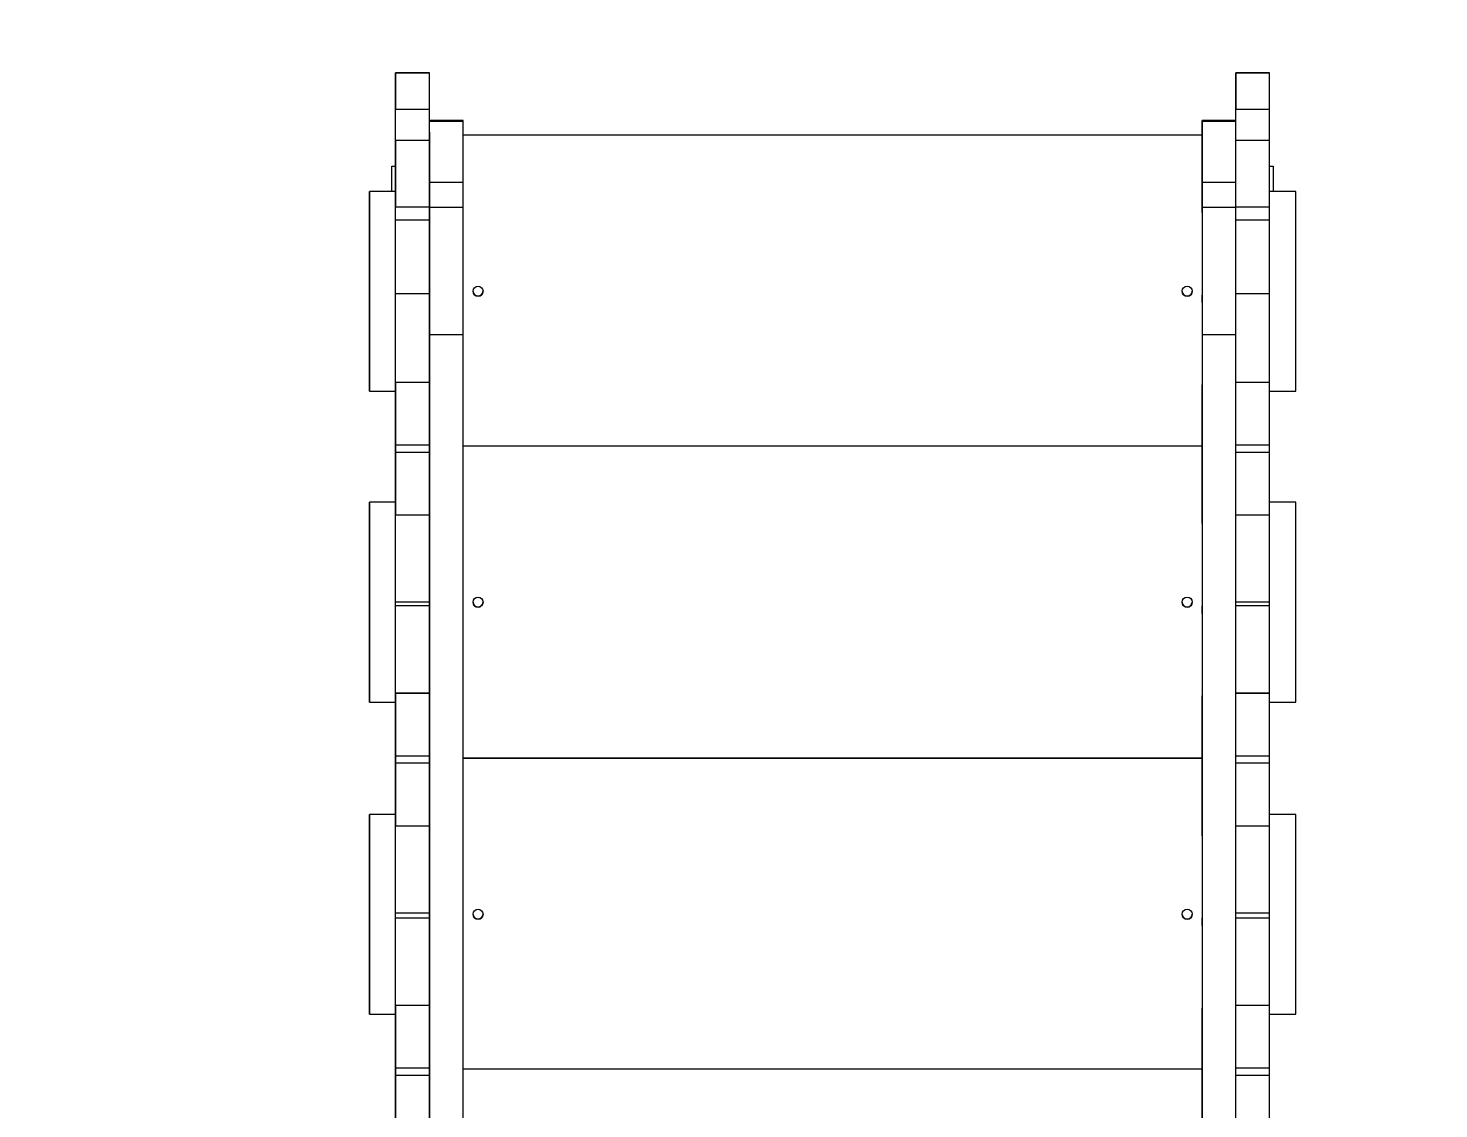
# Model space of a CAD drawing. Header units: millimetres. Extents: x 10665 to 29906, y -6125 to 7364.
# Drawn here: x 16781 to 17911, y 2103 to 2969 of the extents above; entities that cross this region are included whole.
import ezdxf

# ---------------------------------------------------------------- set-up
doc = ezdxf.new("R2010")
doc.units = ezdxf.units.MM
for name, color, linetype in [('DIKOM_ОБЪЕКТ', 7, 'Continuous'), ('DIKOM_РАЗМЕР_ЗОНА', 7, 'Continuous'), ('DIKOM_РАЗМЕР_ОБЪЕКТА', 7, 'Continuous')]:
    doc.layers.add(name, color=color, linetype=linetype)
doc.styles.add('style1', font='arial.ttf', dxfattribs={"width": 0.8})
doc.dimstyles.new('1-50', dxfattribs={"dimtxt": 300, "dimasz": 200, "dimexe": 100, "dimexo": 0, "dimgap": 100, "dimtad": 1, "dimdec": 0, "dimtxsty": 'style1', "dimcen": 0, "dimclrd": 7, "dimclre": 7, "dimadec": 1, "dimazin": 2, "dimtfac": 1, "dimtdec": 0, "dimtmove": 1, "dimatfit": 3, "dimfxl": 0, "dimlwd": 25, "dimlwe": 18, "dimarcsym": 0})

# ---------------------------------------------------------------- blocks, each defined once
blk = doc.blocks.new('*D16')
at = {"layer": 'Defpoints', "color": 0, "transparency": 16777216}
for p in [(12665, 4926.5), (12665, 1146.9), (26947.7, -1821.9)]:
    blk.add_point(p, dxfattribs=at)
at = {"layer": 'DIKOM_РАЗМЕР_ОБЪЕКТА', "color": 7, "lineweight": 18, "transparency": 16777216}
for p, q in [((12665, 1146.9), (12665, 5026.5)), ((26947.7, -1821.9), (26947.7, 5026.5))]:
    blk.add_line(p, q, dxfattribs=at)
at = {"layer": 'DIKOM_РАЗМЕР_ОБЪЕКТА', "color": 7, "lineweight": 25, "transparency": 16777216}
blk.add_line((26747.7, 4926.5), (12865, 4926.5), dxfattribs=at)
at = {"layer": 'DIKOM_РАЗМЕР_ОБЪЕКТА', "color": 7, "transparency": 16777216}
for points in [[(12865, 4959.9), (12865, 4893.2), (12665, 4926.5)], [(26747.7, 4959.9), (26747.7, 4893.2), (26947.7, 4926.5)]]:
    blk.add_solid(points, dxfattribs=at)
at = {"layer": 'DIKOM_РАЗМЕР_ОБЪЕКТА', "color": 0, "transparency": 16777216, "insert": (21497, 5179.8), "char_height": 300, "attachment_point": 5, "style": 'style1'}
blk.add_mtext('14300', dxfattribs=at)
blk = doc.blocks.new('*D14')
at = {"layer": 'Defpoints', "color": 0, "transparency": 16777216}
for p in [(28947.7, 6914), (10665, 1629.9), (28947.7, -1535.4)]:
    blk.add_point(p, dxfattribs=at)
at = {"layer": 'DIKOM_РАЗМЕР_ЗОНА', "color": 7, "lineweight": 18, "transparency": 16777216}
for p, q in [((10665, 1629.9), (10665, 7014)), ((28947.7, -1535.4), (28947.7, 7014))]:
    blk.add_line(p, q, dxfattribs=at)
at = {"layer": 'DIKOM_РАЗМЕР_ЗОНА', "color": 7, "lineweight": 25, "transparency": 16777216}
blk.add_line((10865, 6914), (28747.7, 6914), dxfattribs=at)
at = {"layer": 'DIKOM_РАЗМЕР_ЗОНА', "color": 7, "transparency": 16777216}
for points in [[(10865, 6947.4), (10865, 6880.7), (10665, 6914)], [(28747.7, 6947.4), (28747.7, 6880.7), (28947.7, 6914)]]:
    blk.add_solid(points, dxfattribs=at)
at = {"layer": 'DIKOM_РАЗМЕР_ЗОНА', "color": 0, "transparency": 16777216, "insert": (21431.5, 7167.3), "char_height": 300, "attachment_point": 5, "style": 'style1'}
blk.add_mtext('18300', dxfattribs=at)

msp = doc.modelspace()

# ---------------------------------------------------------------- linework, layer by layer
at = {"layer": 'DIKOM_ОБЪЕКТ', "color": 7, "linetype": 'Continuous', "lineweight": 15}
for p, q in [((17075.4, 2838.2), (17075.4, 2933.2)), ((17075.4, 2933.2), (17075.4, 2933.2)), ((17102.4, 2933.2), (17075.4, 2933.2)), ((17075.4, 2933.2), (17102.4, 2933.2)), ((17102.4, 2933.2), (17102.4, 2933.2)), ((17748.4, 2933.2), (17748.4, 2933.2)), ((17775.4, 2933.2), (17748.4, 2933.2)), ((17748.4, 2933.2), (17775.4, 2933.2)), ((17775.4, 2933.2), (17775.4, 2933.2)), ((17075.4, 2878.9), (17075.4, 2904.1)), ((17075.4, 2904.1), (17102.4, 2904.1)), ((17102.4, 2878.9), (17102.4, 2904.1)), ((17748.4, 2885.5), (17748.4, 2904.1)), ((17748.4, 2904.1), (17775.4, 2904.1)), ((17775.4, 2878.9), (17775.4, 2904.1)), ((17129.4, 2895.1), (17102.4, 2895.1)), ((17102.4, 2894.4), (17129.4, 2894.4)), ((17129.4, 2894.4), (17129.4, 2895.1)), ((17129.4, 2845.7), (17129.4, 2894.4)), ((17748.4, 2895.1), (17721.4, 2895.1)), ((17721.4, 2821.2), (17721.4, 2895.1)), ((17721.4, 2894.4), (17721.4, 2845.7)), ((17721.4, 2894.4), (17748.4, 2894.4)), ((17748.4, 2894.4), (17748.4, 2895.1)), ((17748.4, 2845.7), (17748.4, 2894.4)), ((17102.4, 2885.5), (17102.4, 2845.7)), ((17721.4, 2883.2), (17129.4, 2883.2)), ((17721.4, 2883.2), (17129.4, 2883.2)), ((17075.4, 2878.9), (17075.4, 2825.9)), ((17102.4, 2878.9), (17075.4, 2878.9)), ((17102.4, 2825.9), (17102.4, 2878.9)), ((17775.4, 2878.9), (17748.4, 2878.9)), ((17775.4, 2825.9), (17775.4, 2878.9)), ((17075.4, 2862.1), (17075.4, 2854.2)), ((17721.4, 2862.1), (17721.4, 2854.2)), ((17072.4, 2838.2), (17072.4, 2858.3)), ((17072.4, 2838.2), (17072.4, 2858.3)), ((17072.4, 2858.3), (17072.4, 2858.3)), ((17072.4, 2858.3), (17075.4, 2858.3)), ((17072.4, 2858.3), (17075.4, 2858.3)), ((17075.4, 2855.4), (17075.4, 2847.5)), ((17721.4, 2855.4), (17721.4, 2847.5)), ((17775.4, 2858.3), (17778.4, 2858.3)), ((17775.4, 2858.3), (17778.4, 2858.3)), ((17778.4, 2858.3), (17778.4, 2858.3)), ((17778.4, 2858.3), (17778.4, 2838.2)), ((17075.4, 2838.2), (17054.4, 2838.2)), ((17075.4, 2838.2), (17075.4, 2844.2)), ((17075.4, 2844.2), (17075.4, 2838.2)), ((17075.4, 2844.2), (17075.4, 2844.2)), ((17075.4, 2838.2), (17075.4, 2838.2)), ((17075.4, 2838.2), (17075.4, 2838.2)), ((17075.4, 2838.2), (17075.4, 2838.2)), ((17102.4, 2845.7), (17129.4, 2845.7)), ((17721.4, 2845.7), (17748.4, 2845.7)), ((17796.4, 2838.2), (17775.4, 2838.2)), ((17075.4, 2815.1), (17075.4, 2825.9)), ((17075.4, 2825.9), (17102.4, 2825.9)), ((17102.4, 2815.1), (17102.4, 2825.9)), ((17102.4, 2825.6), (17102.4, 2723.7)), ((17102.4, 2825.6), (17129.4, 2825.6)), ((17129.4, 2723.7), (17129.4, 2825.6)), ((17721.4, 2825.6), (17721.4, 2723.7)), ((17721.4, 2825.6), (17748.4, 2825.6)), ((17748.4, 2825.9), (17775.4, 2825.9)), ((17748.4, 2723.7), (17748.4, 2825.6)), ((17775.4, 2815.1), (17775.4, 2825.9)), ((17075.4, 2756.2), (17075.4, 2815.1)), ((17102.4, 2815.1), (17075.4, 2815.1)), ((17102.4, 2821.2), (17102.4, 2821.2)), ((17102.4, 2756.2), (17102.4, 2815.1)), ((17721.4, 2821.2), (17721.4, 2821.2)), ((17775.4, 2815.1), (17748.4, 2815.1)), ((17775.4, 2756.2), (17775.4, 2815.1)), ((17054.4, 2762.2), (17054.4, 2754.2)), ((17102.4, 2756.2), (17075.4, 2756.2)), ((17102.4, 2749.2), (17102.4, 2755.2)), ((17721.4, 2749.2), (17721.4, 2755.2)), ((17775.4, 2756.2), (17748.4, 2756.2)), ((17775.4, 2685.2), (17775.4, 2756.2)), ((17102.4, 2723.7), (17102.4, 2025.6)), ((17102.4, 2723.7), (17129.4, 2723.7)), ((17129.4, 2025.6), (17129.4, 2723.7)), ((17721.4, 2723.7), (17721.4, 2025.6)), ((17721.4, 2723.7), (17748.4, 2723.7)), ((17748.4, 2025.6), (17748.4, 2723.7)), ((17054.4, 2678.2), (17075.4, 2678.2)), ((17075.4, 2685.1), (17075.4, 2685.2)), ((17102.4, 2685.2), (17075.4, 2685.2)), ((17075.4, 2685.1), (17075.4, 2635.1)), ((17102.4, 2685.1), (17075.4, 2685.1)), ((17075.4, 2589.2), (17075.4, 2678.2)), ((17075.4, 2678.2), (17075.4, 2672.2)), ((17075.4, 2672.2), (17075.4, 2678.1)), ((17102.4, 2685.1), (17102.4, 2685.2)), ((17102.4, 2635.1), (17102.4, 2685.1)), ((17721.4, 2629.2), (17721.4, 2683.2)), ((17721.4, 2683.2), (17721.4, 2683.2)), ((17775.4, 2685.2), (17748.4, 2685.2)), ((17775.4, 2685.1), (17748.4, 2685.1)), ((17775.4, 2685.1), (17775.4, 2685.2)), ((17775.4, 2635.1), (17775.4, 2685.1)), ((17775.4, 2678.2), (17796.4, 2678.2)), ((17075.4, 2672.2), (17075.4, 2672.2)), ((17075.4, 2636.3), (17075.4, 2628.3)), ((17075.4, 2629.1), (17075.4, 2635.1)), ((17075.4, 2635.1), (17102.4, 2635.1)), ((17102.4, 2629.1), (17102.4, 2635.1)), ((17721.4, 2634.2), (17129.4, 2634.2)), ((17721.4, 2634.2), (17129.4, 2634.2)), ((17721.4, 2636.3), (17721.4, 2628.3)), ((17748.4, 2635.1), (17775.4, 2635.1)), ((17775.4, 2629.1), (17775.4, 2635.1)), ((17075.4, 2631.8), (17075.4, 2623.8)), ((17075.4, 2629.1), (17075.4, 2579.1)), ((17102.4, 2629.1), (17075.4, 2629.1)), ((17102.4, 2579.1), (17102.4, 2629.1)), ((17721.4, 2631.8), (17721.4, 2623.8)), ((17721.4, 2626.2), (17721.4, 2629.2)), ((17721.4, 2572.2), (17721.4, 2626.2)), ((17775.4, 2629.1), (17748.4, 2629.1)), ((17775.4, 2579.1), (17775.4, 2629.1)), ((17075.4, 2589.2), (17054.4, 2589.2)), ((17075.4, 2589.2), (17075.4, 2595.2)), ((17075.4, 2595.2), (17075.4, 2589.2)), ((17075.4, 2595.2), (17075.4, 2595.2)), ((17075.4, 2589.2), (17075.4, 2589.2)), ((17075.4, 2589.2), (17075.4, 2589.2)), ((17075.4, 2589.2), (17075.4, 2589.2)), ((17075.4, 2429.2), (17075.4, 2589.2)), ((17796.4, 2589.2), (17775.4, 2589.2)), ((17075.4, 2579.1), (17075.4, 2579.1)), ((17075.4, 2579.1), (17102.4, 2579.1)), ((17748.4, 2579.1), (17775.4, 2579.1)), ((17775.4, 2509.2), (17775.4, 2579.1)), ((17102.4, 2572.1), (17102.4, 2572.2)), ((17721.4, 2572.1), (17721.4, 2572.2)), ((17054.4, 2513.2), (17054.4, 2505.2)), ((17075.4, 2506.2), (17075.4, 2509.2)), ((17102.4, 2509.2), (17075.4, 2509.2)), ((17102.4, 2506.2), (17102.4, 2509.2)), ((17775.4, 2509.2), (17748.4, 2509.2)), ((17775.4, 2506.2), (17775.4, 2509.2)), ((17102.4, 2506.2), (17075.4, 2506.2)), ((17102.4, 2500.1), (17102.4, 2506.1)), ((17721.4, 2500.1), (17721.4, 2506.1)), ((17775.4, 2506.2), (17748.4, 2506.2)), ((17775.4, 2436.2), (17775.4, 2506.2)), ((17054.4, 2429.2), (17075.4, 2429.2)), ((17075.4, 2436.1), (17075.4, 2436.2)), ((17102.4, 2436.2), (17075.4, 2436.2)), ((17075.4, 2436.1), (17075.4, 2386.1)), ((17102.4, 2436.1), (17075.4, 2436.1)), ((17075.4, 2429.2), (17075.4, 2428.5)), ((17075.4, 2429.2), (17075.4, 2423.2)), ((17102.4, 2436.1), (17102.4, 2436.2)), ((17102.4, 2386.1), (17102.4, 2436.1)), ((17721.4, 2380.1), (17721.4, 2434.1)), ((17721.4, 2434.1), (17721.4, 2434.1)), ((17775.4, 2436.2), (17748.4, 2436.2)), ((17775.4, 2436.1), (17748.4, 2436.1)), ((17775.4, 2436.1), (17775.4, 2436.2)), ((17775.4, 2386.1), (17775.4, 2436.1)), ((17775.4, 2429.2), (17796.4, 2429.2)), ((17075.4, 2423.2), (17075.4, 2429.1)), ((17075.4, 2360.7), (17075.4, 2428.5)), ((17075.4, 2423.2), (17075.4, 2423.2)), ((17075.4, 2387.1), (17075.4, 2379.2)), ((17075.4, 2380.1), (17075.4, 2386.1)), ((17075.4, 2386.1), (17102.4, 2386.1)), ((17102.4, 2380.1), (17102.4, 2386.1)), ((17129.4, 2384.2), (17721.4, 2384.2)), ((17721.4, 2384.2), (17129.4, 2384.2)), ((17721.4, 2384.2), (17129.4, 2384.2)), ((17721.4, 2387.1), (17721.4, 2379.2)), ((17748.4, 2386.1), (17775.4, 2386.1)), ((17775.4, 2380.1), (17775.4, 2386.1)), ((17075.4, 2382.1), (17075.4, 2374.1)), ((17075.4, 2380.1), (17075.4, 2330.1)), ((17102.4, 2380.1), (17075.4, 2380.1)), ((17102.4, 2330.1), (17102.4, 2380.1)), ((17721.4, 2382.1), (17721.4, 2374.1)), ((17721.4, 2376.1), (17721.4, 2380.1)), ((17721.4, 2322.1), (17721.4, 2376.1)), ((17775.4, 2380.1), (17748.4, 2380.1)), ((17775.4, 2330.1), (17775.4, 2380.1)), ((17075.4, 2339.1), (17054.4, 2339.1)), ((17075.4, 2339.1), (17075.4, 2345.2)), ((17075.4, 2345.2), (17075.4, 2339.2)), ((17075.4, 2345.2), (17075.4, 2345.2)), ((17075.4, 2339.2), (17075.4, 2339.1)), ((17075.4, 2339.2), (17075.4, 2339.2)), ((17075.4, 2339.2), (17075.4, 2339.1)), ((17796.4, 2339.1), (17775.4, 2339.1)), ((17075.4, 2330.1), (17075.4, 2330.1)), ((17075.4, 2260.1), (17075.4, 2330.1)), ((17075.4, 2330.1), (17102.4, 2330.1)), ((17748.4, 2330.1), (17775.4, 2330.1)), ((17102.4, 2322.1), (17102.4, 2322.1)), ((17721.4, 2322.1), (17721.4, 2256.1)), ((17721.4, 2322.1), (17721.4, 2322.1)), ((17054.4, 2263.1), (17054.4, 2255.2)), ((17075.4, 2256.1), (17075.4, 2260.1)), ((17102.4, 2260.1), (17075.4, 2260.1)), ((17102.4, 2256.1), (17102.4, 2260.1)), ((17775.4, 2260.1), (17748.4, 2260.1)), ((17775.4, 2256.1), (17775.4, 2260.1)), ((17075.4, 2186.1), (17075.4, 2256.1)), ((17102.4, 2256.1), (17075.4, 2256.1)), ((17102.4, 2250.1), (17102.4, 2256.1)), ((17102.4, 2250.1), (17102.4, 2186.1)), ((17721.4, 2250.1), (17721.4, 2256.1)), ((17721.4, 2250.1), (17721.4, 2184.1)), ((17775.4, 2256.1), (17748.4, 2256.1)), ((17075.4, 2186.1), (17075.4, 2186.1)), ((17075.4, 2186.1), (17075.4, 2136.1)), ((17102.4, 2186.1), (17075.4, 2186.1)), ((17102.4, 2186.1), (17075.4, 2186.1)), ((17102.4, 2136.1), (17102.4, 2186.1)), ((17102.4, 2186.1), (17102.4, 2186.1)), ((17721.4, 2130.1), (17721.4, 2184.1)), ((17721.4, 2184.1), (17721.4, 2184.1)), ((17721.4, 2184.1), (17721.4, 2184.1)), ((17775.4, 2186.1), (17748.4, 2186.1)), ((17775.4, 2186.1), (17748.4, 2186.1)), ((17775.4, 2186.1), (17775.4, 2186.1)), ((17054.4, 2179.1), (17075.4, 2179.1)), ((17075.4, 2173.2), (17075.4, 2179.1)), ((17075.4, 2179.1), (17075.4, 2173.2)), ((17075.4, 2179.1), (17075.4, 2178.5)), ((17075.4, 2110.7), (17075.4, 2178.5)), ((17075.4, 2173.2), (17075.4, 2173.2)), ((17775.4, 2179.1), (17796.4, 2179.1)), ((17075.4, 2137.1), (17075.4, 2129.1)), ((17075.4, 2130.1), (17075.4, 2136.1)), ((17075.4, 2136.1), (17102.4, 2136.1)), ((17102.4, 2130.1), (17102.4, 2136.1)), ((17721.4, 2137.1), (17721.4, 2129.1)), ((17748.4, 2136.1), (17775.4, 2136.1)), ((17775.4, 2130.1), (17775.4, 2136.1)), ((17075.4, 2132.6), (17075.4, 2124.6)), ((17075.4, 2130.1), (17075.4, 2080.1)), ((17102.4, 2130.1), (17075.4, 2130.1)), ((17102.4, 2080.1), (17102.4, 2130.1)), ((17721.4, 2135.1), (17129.4, 2135.1)), ((17721.4, 2135.1), (17129.4, 2135.1)), ((17721.4, 2127.1), (17721.4, 2130.1)), ((17721.4, 2073.1), (17721.4, 2127.1)), ((17775.4, 2130.1), (17748.4, 2130.1)), ((17075.4, 2094.9), (17075.4, 2110.7))]:
    msp.add_line(p, q, dxfattribs=at)
at = {"layer": 'DIKOM_ОБЪЕКТ', "color": 7, "linetype": 'Continuous', "lineweight": 15, "flags": 128}
for points in [[(17075.4, 2933.2), (17075.4, 2933), (17075.4, 2932.4), (17075.4, 2931.4), (17075.4, 2929.9), (17075.4, 2928.1), (17075.4, 2925.9), (17075.4, 2923.2), (17075.4, 2920.2), (17075.4, 2916.7), (17075.4, 2912.9), (17075.4, 2908.7), (17075.4, 2904.1)], [(17102.4, 2904.1), (17102.4, 2908.7), (17102.4, 2912.9), (17102.4, 2916.7), (17102.4, 2920.2), (17102.4, 2923.2), (17102.4, 2925.9), (17102.4, 2928.1), (17102.4, 2929.9), (17102.4, 2931.4), (17102.4, 2932.4), (17102.4, 2933), (17102.4, 2933.2)], [(17748.4, 2895.1), (17748.4, 2899.6), (17748.4, 2904), (17748.4, 2908.1), (17748.4, 2912), (17748.4, 2915.5), (17748.4, 2918.8), (17748.4, 2921.8), (17748.4, 2924.4), (17748.4, 2926.7), (17748.4, 2928.7), (17748.4, 2930.3), (17748.4, 2931.6), (17748.4, 2932.5), (17748.4, 2933), (17748.4, 2933.2)], [(17748.4, 2933.2), (17748.4, 2933), (17748.4, 2932.4), (17748.4, 2931.4), (17748.4, 2929.9), (17748.4, 2928.1), (17748.4, 2925.9), (17748.4, 2923.2), (17748.4, 2920.2), (17748.4, 2916.7), (17748.4, 2912.9), (17748.4, 2908.7), (17748.4, 2904.1)], [(17775.4, 2904.1), (17775.4, 2908.7), (17775.4, 2912.9), (17775.4, 2916.7), (17775.4, 2920.2), (17775.4, 2923.2), (17775.4, 2925.9), (17775.4, 2928.1), (17775.4, 2929.9), (17775.4, 2931.4), (17775.4, 2932.4), (17775.4, 2933), (17775.4, 2933.2)], [(17054.4, 2838.2), (17054.4, 2838), (17054.4, 2837.5), (17054.4, 2836.6), (17054.4, 2835.4), (17054.4, 2833.8), (17054.4, 2831.9), (17054.4, 2829.6), (17054.4, 2827), (17054.4, 2824.2), (17054.4, 2821), (17054.4, 2817.5), (17054.4, 2813.8), (17054.4, 2809.9), (17054.4, 2805.7), (17054.4, 2801.3), (17054.4, 2796.7), (17054.4, 2791.9), (17054.4, 2787), (17054.4, 2781.9), (17054.4, 2776.8), (17054.4, 2771.5), (17054.4, 2766.2), (17054.4, 2760.9), (17054.4, 2755.5), (17054.4, 2750.2), (17054.4, 2744.9), (17054.4, 2739.7), (17054.4, 2734.5), (17054.4, 2729.5), (17054.4, 2724.5), (17054.4, 2719.8), (17054.4, 2715.2), (17054.4, 2710.8), (17054.4, 2706.6), (17054.4, 2702.6), (17054.4, 2698.9), (17054.4, 2695.4), (17054.4, 2692.3), (17054.4, 2689.4), (17054.4, 2686.8), (17054.4, 2684.6), (17054.4, 2682.6), (17054.4, 2681), (17054.4, 2679.8), (17054.4, 2678.9), (17054.4, 2678.4), (17054.4, 2678.2), (17054.4, 2678.4), (17054.4, 2678.9), (17054.4, 2679.8), (17054.4, 2681), (17054.4, 2682.6), (17054.4, 2684.5), (17054.4, 2686.8), (17054.4, 2689.4), (17054.4, 2692.2), (17054.4, 2695.4), (17054.4, 2698.9), (17054.4, 2702.6), (17054.4, 2706.5), (17054.4, 2710.7), (17054.4, 2715.1), (17054.4, 2719.7), (17054.4, 2724.5), (17054.4, 2729.4), (17054.4, 2734.5), (17054.4, 2739.6), (17054.4, 2744.9), (17054.4, 2750.2), (17054.4, 2755.5), (17054.4, 2760.9), (17054.4, 2766.2), (17054.4, 2771.5), (17054.4, 2776.7), (17054.4, 2781.9), (17054.4, 2786.9), (17054.4, 2791.9), (17054.4, 2796.6), (17054.4, 2801.2), (17054.4, 2805.6), (17054.4, 2809.8), (17054.4, 2813.8), (17054.4, 2817.5), (17054.4, 2821), (17054.4, 2824.2), (17054.4, 2827), (17054.4, 2829.6), (17054.4, 2831.9), (17054.4, 2833.8), (17054.4, 2835.4), (17054.4, 2836.6), (17054.4, 2837.5), (17054.4, 2838), (17054.4, 2838.2)], [(17075.4, 2678.2), (17075.4, 2678.4), (17075.4, 2678.9), (17075.4, 2679.8), (17075.4, 2681), (17075.4, 2682.6), (17075.4, 2684.5), (17075.4, 2686.8), (17075.4, 2689.4), (17075.4, 2692.2), (17075.4, 2695.4), (17075.4, 2698.9), (17075.4, 2702.6), (17075.4, 2706.5), (17075.4, 2710.7), (17075.4, 2715.1), (17075.4, 2719.7), (17075.4, 2724.5), (17075.4, 2729.4), (17075.4, 2734.5), (17075.4, 2739.6), (17075.4, 2744.9), (17075.4, 2750.2), (17075.4, 2755.5), (17075.4, 2760.9), (17075.4, 2766.2), (17075.4, 2771.5), (17075.4, 2776.7), (17075.4, 2781.9), (17075.4, 2786.9), (17075.4, 2791.9), (17075.4, 2796.6), (17075.4, 2801.2), (17075.4, 2805.6), (17075.4, 2809.8), (17075.4, 2813.8), (17075.4, 2817.5), (17075.4, 2821), (17075.4, 2824.2), (17075.4, 2827), (17075.4, 2829.6), (17075.4, 2831.9), (17075.4, 2833.8), (17075.4, 2835.4), (17075.4, 2836.6), (17075.4, 2837.5), (17075.4, 2838), (17075.4, 2838.2)], [(17102.4, 2845.7), (17102.4, 2844.3), (17102.4, 2842.6), (17102.4, 2840.5), (17102.4, 2838.1), (17102.4, 2835.5), (17102.4, 2832.5), (17102.4, 2829.2), (17102.4, 2825.6)], [(17129.4, 2825.6), (17129.4, 2829.2), (17129.4, 2832.5), (17129.4, 2835.5), (17129.4, 2838.1), (17129.4, 2840.5), (17129.4, 2842.6), (17129.4, 2844.3), (17129.4, 2845.7)], [(17721.4, 2845.7), (17721.4, 2844.3), (17721.4, 2842.6), (17721.4, 2840.5), (17721.4, 2838.1), (17721.4, 2835.5), (17721.4, 2832.5), (17721.4, 2829.2), (17721.4, 2825.6)], [(17748.4, 2825.6), (17748.4, 2829.2), (17748.4, 2832.5), (17748.4, 2835.5), (17748.4, 2838.1), (17748.4, 2840.5), (17748.4, 2842.6), (17748.4, 2844.3), (17748.4, 2845.7)], [(17796.4, 2678.2), (17796.4, 2678.4), (17796.4, 2678.9), (17796.4, 2679.8), (17796.4, 2681), (17796.4, 2682.6), (17796.4, 2684.5), (17796.4, 2686.8), (17796.4, 2689.4), (17796.4, 2692.2), (17796.4, 2695.4), (17796.4, 2698.9), (17796.4, 2702.6), (17796.4, 2706.5), (17796.4, 2710.7), (17796.4, 2715.1), (17796.4, 2719.7), (17796.4, 2724.5), (17796.4, 2729.4), (17796.4, 2734.5), (17796.4, 2739.6), (17796.4, 2744.9), (17796.4, 2750.2), (17796.4, 2755.5), (17796.4, 2760.9), (17796.4, 2766.2), (17796.4, 2771.5), (17796.4, 2776.7), (17796.4, 2781.9), (17796.4, 2786.9), (17796.4, 2791.9), (17796.4, 2796.6), (17796.4, 2801.2), (17796.4, 2805.6), (17796.4, 2809.8), (17796.4, 2813.8), (17796.4, 2817.5), (17796.4, 2821), (17796.4, 2824.2), (17796.4, 2827), (17796.4, 2829.6), (17796.4, 2831.9), (17796.4, 2833.8), (17796.4, 2835.4), (17796.4, 2836.6), (17796.4, 2837.5), (17796.4, 2838), (17796.4, 2838.2)], [(17102.4, 2821.2), (17102.4, 2821), (17102.4, 2820.4), (17102.4, 2819.5), (17102.4, 2818.2), (17102.4, 2816.6), (17102.4, 2814.6), (17102.4, 2812.3), (17102.4, 2809.7), (17102.4, 2806.8), (17102.4, 2803.5), (17102.4, 2800), (17102.4, 2796.3), (17102.4, 2792.3), (17102.4, 2788.2), (17102.4, 2783.8), (17102.4, 2779.3), (17102.4, 2774.6), (17102.4, 2769.8), (17102.4, 2765), (17102.4, 2760.1), (17102.4, 2755.2)], [(17721.4, 2821.2), (17721.4, 2821), (17721.4, 2820.4), (17721.4, 2819.5), (17721.4, 2818.2), (17721.4, 2816.6), (17721.4, 2814.6), (17721.4, 2812.3), (17721.4, 2809.7), (17721.4, 2806.8), (17721.4, 2803.5), (17721.4, 2800), (17721.4, 2796.3), (17721.4, 2792.3), (17721.4, 2788.2), (17721.4, 2783.8), (17721.4, 2779.3), (17721.4, 2774.6), (17721.4, 2769.8), (17721.4, 2765), (17721.4, 2760.1), (17721.4, 2755.2)], [(17075.4, 2685.2), (17075.4, 2685.4), (17075.4, 2685.9), (17075.4, 2686.8), (17075.4, 2688.1), (17075.4, 2689.7), (17075.4, 2691.6), (17075.4, 2693.9), (17075.4, 2696.5), (17075.4, 2699.4), (17075.4, 2702.6), (17075.4, 2706.1), (17075.4, 2709.8), (17075.4, 2713.7), (17075.4, 2717.9), (17075.4, 2722.3), (17075.4, 2726.8), (17075.4, 2731.5), (17075.4, 2736.3), (17075.4, 2741.2), (17075.4, 2746.2), (17075.4, 2751.2), (17075.4, 2756.2)], [(17102.4, 2685.2), (17102.4, 2685.4), (17102.4, 2685.9), (17102.4, 2686.8), (17102.4, 2688.1), (17102.4, 2689.7), (17102.4, 2691.6), (17102.4, 2693.9), (17102.4, 2696.5), (17102.4, 2699.4), (17102.4, 2702.6), (17102.4, 2706.1), (17102.4, 2709.8), (17102.4, 2713.7), (17102.4, 2717.9), (17102.4, 2722.3), (17102.4, 2726.8), (17102.4, 2731.5), (17102.4, 2736.3), (17102.4, 2741.2), (17102.4, 2746.2), (17102.4, 2751.2), (17102.4, 2756.2)], [(17102.4, 2749.2), (17102.4, 2744.2), (17102.4, 2739.3), (17102.4, 2734.5), (17102.4, 2729.7), (17102.4, 2725), (17102.4, 2720.5), (17102.4, 2716.2), (17102.4, 2712), (17102.4, 2708), (17102.4, 2704.3), (17102.4, 2700.8), (17102.4, 2697.6), (17102.4, 2694.6), (17102.4, 2692), (17102.4, 2689.7), (17102.4, 2687.7), (17102.4, 2686.1), (17102.4, 2685.2)], [(17721.4, 2749.2), (17721.4, 2744.2), (17721.4, 2739.3), (17721.4, 2734.5), (17721.4, 2729.7), (17721.4, 2725), (17721.4, 2720.5), (17721.4, 2716.2), (17721.4, 2712), (17721.4, 2708), (17721.4, 2704.3), (17721.4, 2700.8), (17721.4, 2697.6), (17721.4, 2694.6), (17721.4, 2692), (17721.4, 2689.7), (17721.4, 2687.7), (17721.4, 2686.1), (17721.4, 2684.8), (17721.4, 2683.9), (17721.4, 2683.3), (17721.4, 2683.2)], [(17054.4, 2589.2), (17054.4, 2589), (17054.4, 2588.5), (17054.4, 2587.6), (17054.4, 2586.3), (17054.4, 2584.8), (17054.4, 2582.8), (17054.4, 2580.6), (17054.4, 2578), (17054.4, 2575.1), (17054.4, 2572), (17054.4, 2568.5), (17054.4, 2564.8), (17054.4, 2560.8), (17054.4, 2556.6), (17054.4, 2552.2), (17054.4, 2547.6), (17054.4, 2542.9), (17054.4, 2537.9), (17054.4, 2532.9), (17054.4, 2527.7), (17054.4, 2522.5), (17054.4, 2517.2), (17054.4, 2511.9), (17054.4, 2506.5), (17054.4, 2501.2), (17054.4, 2495.9), (17054.4, 2490.6), (17054.4, 2485.5), (17054.4, 2480.4), (17054.4, 2475.5), (17054.4, 2470.7), (17054.4, 2466.1), (17054.4, 2461.7), (17054.4, 2457.5), (17054.4, 2453.6), (17054.4, 2449.9), (17054.4, 2446.4), (17054.4, 2443.2), (17054.4, 2440.3), (17054.4, 2437.8), (17054.4, 2435.5), (17054.4, 2433.6), (17054.4, 2432), (17054.4, 2430.8), (17054.4, 2429.9), (17054.4, 2429.4), (17054.4, 2429.2), (17054.4, 2429.4), (17054.4, 2429.9), (17054.4, 2430.8), (17054.4, 2432), (17054.4, 2433.6), (17054.4, 2435.5), (17054.4, 2437.8), (17054.4, 2440.3), (17054.4, 2443.2), (17054.4, 2446.4), (17054.4, 2449.8), (17054.4, 2453.6), (17054.4, 2457.5), (17054.4, 2461.7), (17054.4, 2466.1), (17054.4, 2470.7), (17054.4, 2475.5), (17054.4, 2480.4), (17054.4, 2485.5), (17054.4, 2490.6), (17054.4, 2495.9), (17054.4, 2501.2), (17054.4, 2506.5), (17054.4, 2511.8), (17054.4, 2517.2), (17054.4, 2522.5), (17054.4, 2527.7), (17054.4, 2532.9), (17054.4, 2537.9), (17054.4, 2542.8), (17054.4, 2547.6), (17054.4, 2552.2), (17054.4, 2556.6), (17054.4, 2560.8), (17054.4, 2564.8), (17054.4, 2568.5), (17054.4, 2572), (17054.4, 2575.1), (17054.4, 2578), (17054.4, 2580.6), (17054.4, 2582.8), (17054.4, 2584.7), (17054.4, 2586.3), (17054.4, 2587.6), (17054.4, 2588.5), (17054.4, 2589), (17054.4, 2589.2)], [(17796.4, 2577.6), (17796.4, 2580.2), (17796.4, 2582.5), (17796.4, 2584.5), (17796.4, 2586.1), (17796.4, 2587.4), (17796.4, 2588.3), (17796.4, 2588.9), (17796.4, 2589.2), (17796.4, 2589.2)], [(17075.4, 2509.2), (17075.4, 2514.2), (17075.4, 2519.1), (17075.4, 2524), (17075.4, 2528.9), (17075.4, 2533.6), (17075.4, 2538.2), (17075.4, 2542.7), (17075.4, 2547), (17075.4, 2551.1), (17075.4, 2555), (17075.4, 2558.7), (17075.4, 2562.1), (17075.4, 2565.2), (17075.4, 2568), (17075.4, 2570.6), (17075.4, 2572.8), (17075.4, 2574.7), (17075.4, 2576.3), (17075.4, 2577.6), (17075.4, 2578.4), (17075.4, 2579), (17075.4, 2579.1)], [(17102.4, 2509.2), (17102.4, 2514.2), (17102.4, 2519.1), (17102.4, 2524), (17102.4, 2528.9), (17102.4, 2533.6), (17102.4, 2538.2), (17102.4, 2542.7), (17102.4, 2547), (17102.4, 2551.1), (17102.4, 2555), (17102.4, 2558.7), (17102.4, 2562.1), (17102.4, 2565.2), (17102.4, 2568), (17102.4, 2570.6), (17102.4, 2572.8), (17102.4, 2574.7), (17102.4, 2576.3), (17102.4, 2577.6), (17102.4, 2578.4), (17102.4, 2579), (17102.4, 2579.1)], [(17796.4, 2429.2), (17796.4, 2429.3), (17796.4, 2429.8), (17796.4, 2430.6), (17796.4, 2431.8), (17796.4, 2433.3), (17796.4, 2435.2), (17796.4, 2437.4), (17796.4, 2439.9), (17796.4, 2442.7), (17796.4, 2445.9), (17796.4, 2449.3), (17796.4, 2452.9), (17796.4, 2456.9), (17796.4, 2461), (17796.4, 2465.4), (17796.4, 2470), (17796.4, 2474.7), (17796.4, 2479.6), (17796.4, 2484.6), (17796.4, 2489.8), (17796.4, 2495), (17796.4, 2500.3), (17796.4, 2505.6), (17796.4, 2511), (17796.4, 2516.3), (17796.4, 2521.6), (17796.4, 2526.9), (17796.4, 2532), (17796.4, 2537.1), (17796.4, 2542.1), (17796.4, 2546.9), (17796.4, 2551.5), (17796.4, 2555.9), (17796.4, 2560.2), (17796.4, 2564.2), (17796.4, 2567.9), (17796.4, 2571.4), (17796.4, 2574.6), (17796.4, 2577.6)], [(17102.4, 2572.1), (17102.4, 2571.9), (17102.4, 2571.4), (17102.4, 2570.5), (17102.4, 2569.2), (17102.4, 2567.6), (17102.4, 2565.6), (17102.4, 2563.3), (17102.4, 2560.6), (17102.4, 2557.7), (17102.4, 2554.5), (17102.4, 2551), (17102.4, 2547.3), (17102.4, 2543.3), (17102.4, 2539.1), (17102.4, 2534.7), (17102.4, 2530.2), (17102.4, 2525.6), (17102.4, 2520.8), (17102.4, 2515.9), (17102.4, 2511), (17102.4, 2506.1)], [(17721.4, 2572.1), (17721.4, 2571.9), (17721.4, 2571.4), (17721.4, 2570.5), (17721.4, 2569.2), (17721.4, 2567.6), (17721.4, 2565.6), (17721.4, 2563.3), (17721.4, 2560.6), (17721.4, 2557.7), (17721.4, 2554.5), (17721.4, 2551), (17721.4, 2547.3), (17721.4, 2543.3), (17721.4, 2539.1), (17721.4, 2534.7), (17721.4, 2530.2), (17721.4, 2525.6), (17721.4, 2520.8), (17721.4, 2515.9), (17721.4, 2511), (17721.4, 2506.1)], [(17075.4, 2436.2), (17075.4, 2436.3), (17075.4, 2436.9), (17075.4, 2437.8), (17075.4, 2439), (17075.4, 2440.6), (17075.4, 2442.5), (17075.4, 2444.7), (17075.4, 2447.3), (17075.4, 2450.1), (17075.4, 2453.3), (17075.4, 2456.7), (17075.4, 2460.3), (17075.4, 2464.2), (17075.4, 2468.3), (17075.4, 2472.6), (17075.4, 2477.1), (17075.4, 2481.7), (17075.4, 2486.4), (17075.4, 2491.3), (17075.4, 2496.2), (17075.4, 2501.2), (17075.4, 2506.2)], [(17102.4, 2436.2), (17102.4, 2436.3), (17102.4, 2436.9), (17102.4, 2437.8), (17102.4, 2439), (17102.4, 2440.6), (17102.4, 2442.5), (17102.4, 2444.7), (17102.4, 2447.3), (17102.4, 2450.1), (17102.4, 2453.3), (17102.4, 2456.7), (17102.4, 2460.3), (17102.4, 2464.2), (17102.4, 2468.3), (17102.4, 2472.6), (17102.4, 2477.1), (17102.4, 2481.7), (17102.4, 2486.4), (17102.4, 2491.3), (17102.4, 2496.2), (17102.4, 2501.2), (17102.4, 2506.2)], [(17102.4, 2500.1), (17102.4, 2495.2), (17102.4, 2490.3), (17102.4, 2485.4), (17102.4, 2480.7), (17102.4, 2476), (17102.4, 2471.5), (17102.4, 2467.1), (17102.4, 2462.9), (17102.4, 2459), (17102.4, 2455.2), (17102.4, 2451.7), (17102.4, 2448.5), (17102.4, 2445.6), (17102.4, 2443), (17102.4, 2440.7), (17102.4, 2438.7), (17102.4, 2437), (17102.4, 2436.1)], [(17721.4, 2500.1), (17721.4, 2495.2), (17721.4, 2490.3), (17721.4, 2485.4), (17721.4, 2480.7), (17721.4, 2476), (17721.4, 2471.5), (17721.4, 2467.1), (17721.4, 2462.9), (17721.4, 2459), (17721.4, 2455.2), (17721.4, 2451.7), (17721.4, 2448.5), (17721.4, 2445.6), (17721.4, 2443), (17721.4, 2440.7), (17721.4, 2438.7), (17721.4, 2437), (17721.4, 2435.8), (17721.4, 2434.9), (17721.4, 2434.3), (17721.4, 2434.1)], [(17075.4, 2339.1), (17075.4, 2344.9), (17075.4, 2352.7), (17075.4, 2360.7)], [(17054.4, 2339.1), (17054.4, 2339), (17054.4, 2338.4), (17054.4, 2337.5), (17054.4, 2336.3), (17054.4, 2334.7), (17054.4, 2332.8), (17054.4, 2330.5), (17054.4, 2328), (17054.4, 2325.1), (17054.4, 2321.9), (17054.4, 2318.5), (17054.4, 2314.8), (17054.4, 2310.8), (17054.4, 2306.6), (17054.4, 2302.2), (17054.4, 2297.6), (17054.4, 2292.8), (17054.4, 2287.9), (17054.4, 2282.8), (17054.4, 2277.7), (17054.4, 2272.5), (17054.4, 2267.2), (17054.4, 2261.8), (17054.4, 2256.5), (17054.4, 2251.1), (17054.4, 2245.8), (17054.4, 2240.6), (17054.4, 2235.4), (17054.4, 2230.4), (17054.4, 2225.5), (17054.4, 2220.7), (17054.4, 2216.1), (17054.4, 2211.7), (17054.4, 2207.5), (17054.4, 2203.5), (17054.4, 2199.8), (17054.4, 2196.4), (17054.4, 2193.2), (17054.4, 2190.3), (17054.4, 2187.7), (17054.4, 2185.5), (17054.4, 2183.6), (17054.4, 2182), (17054.4, 2180.7), (17054.4, 2179.8), (17054.4, 2179.3), (17054.4, 2179.1), (17054.4, 2179.3), (17054.4, 2179.8), (17054.4, 2180.7), (17054.4, 2182), (17054.4, 2183.6), (17054.4, 2185.5), (17054.4, 2187.7), (17054.4, 2190.3), (17054.4, 2193.2), (17054.4, 2196.3), (17054.4, 2199.8), (17054.4, 2203.5), (17054.4, 2207.5), (17054.4, 2211.7), (17054.4, 2216.1), (17054.4, 2220.7), (17054.4, 2225.4), (17054.4, 2230.4), (17054.4, 2235.4), (17054.4, 2240.6), (17054.4, 2245.8), (17054.4, 2251.1), (17054.4, 2256.4), (17054.4, 2261.8), (17054.4, 2267.1), (17054.4, 2272.4), (17054.4, 2277.7), (17054.4, 2282.8), (17054.4, 2287.9), (17054.4, 2292.8), (17054.4, 2297.6), (17054.4, 2302.2), (17054.4, 2306.6), (17054.4, 2310.8), (17054.4, 2314.7), (17054.4, 2318.5), (17054.4, 2321.9), (17054.4, 2325.1), (17054.4, 2328), (17054.4, 2330.5), (17054.4, 2332.8), (17054.4, 2334.7), (17054.4, 2336.3), (17054.4, 2337.5), (17054.4, 2338.4), (17054.4, 2339), (17054.4, 2339.1)], [(17075.4, 2179.1), (17075.4, 2179.3), (17075.4, 2179.8), (17075.4, 2180.7), (17075.4, 2182), (17075.4, 2183.6), (17075.4, 2185.5), (17075.4, 2187.7), (17075.4, 2190.3), (17075.4, 2193.2), (17075.4, 2196.3), (17075.4, 2199.8), (17075.4, 2203.5), (17075.4, 2207.5), (17075.4, 2211.7), (17075.4, 2216.1), (17075.4, 2220.7), (17075.4, 2225.4), (17075.4, 2230.4), (17075.4, 2235.4), (17075.4, 2240.6), (17075.4, 2245.8), (17075.4, 2251.1), (17075.4, 2256.4), (17075.4, 2261.8), (17075.4, 2267.1), (17075.4, 2272.4), (17075.4, 2277.7), (17075.4, 2282.8), (17075.4, 2287.9), (17075.4, 2292.8), (17075.4, 2297.6), (17075.4, 2302.2), (17075.4, 2306.6), (17075.4, 2310.8), (17075.4, 2314.7), (17075.4, 2318.5), (17075.4, 2321.9), (17075.4, 2325.1), (17075.4, 2328), (17075.4, 2330.5), (17075.4, 2332.8), (17075.4, 2334.7), (17075.4, 2336.3), (17075.4, 2337.5), (17075.4, 2338.4), (17075.4, 2339), (17075.4, 2339.1)], [(17796.4, 2179.1), (17796.4, 2179.3), (17796.4, 2179.8), (17796.4, 2180.7), (17796.4, 2182), (17796.4, 2183.6), (17796.4, 2185.5), (17796.4, 2187.7), (17796.4, 2190.3), (17796.4, 2193.2), (17796.4, 2196.3), (17796.4, 2199.8), (17796.4, 2203.5), (17796.4, 2207.5), (17796.4, 2211.7), (17796.4, 2216.1), (17796.4, 2220.7), (17796.4, 2225.4), (17796.4, 2230.4), (17796.4, 2235.4), (17796.4, 2240.6), (17796.4, 2245.8), (17796.4, 2251.1), (17796.4, 2256.4), (17796.4, 2261.8), (17796.4, 2267.1), (17796.4, 2272.4), (17796.4, 2277.7), (17796.4, 2282.8), (17796.4, 2287.9), (17796.4, 2292.8), (17796.4, 2297.6), (17796.4, 2302.2), (17796.4, 2306.6), (17796.4, 2310.8), (17796.4, 2314.7), (17796.4, 2318.5), (17796.4, 2321.9), (17796.4, 2325.1), (17796.4, 2328), (17796.4, 2330.5), (17796.4, 2332.8), (17796.4, 2334.7), (17796.4, 2336.3), (17796.4, 2337.5), (17796.4, 2338.4), (17796.4, 2339), (17796.4, 2339.1)], [(17102.4, 2260.1), (17102.4, 2265.1), (17102.4, 2270.1), (17102.4, 2275), (17102.4, 2279.8), (17102.4, 2284.6), (17102.4, 2289.2), (17102.4, 2293.7), (17102.4, 2298), (17102.4, 2302.1), (17102.4, 2306), (17102.4, 2309.6), (17102.4, 2313), (17102.4, 2316.2), (17102.4, 2319), (17102.4, 2321.6), (17102.4, 2323.8), (17102.4, 2325.7), (17102.4, 2327.3), (17102.4, 2328.5), (17102.4, 2329.4), (17102.4, 2329.9), (17102.4, 2330.1)], [(17775.4, 2260.1), (17775.4, 2265.1), (17775.4, 2270.1), (17775.4, 2275), (17775.4, 2279.8), (17775.4, 2284.6), (17775.4, 2289.2), (17775.4, 2293.7), (17775.4, 2298), (17775.4, 2302.1), (17775.4, 2306), (17775.4, 2309.6), (17775.4, 2313), (17775.4, 2316.2), (17775.4, 2319), (17775.4, 2321.6), (17775.4, 2323.8), (17775.4, 2325.7), (17775.4, 2327.3), (17775.4, 2328.5), (17775.4, 2329.4), (17775.4, 2329.9), (17775.4, 2330.1)], [(17102.4, 2322.1), (17102.4, 2321.9), (17102.4, 2321.4), (17102.4, 2320.4), (17102.4, 2319.2), (17102.4, 2317.5), (17102.4, 2315.5), (17102.4, 2313.2), (17102.4, 2310.6), (17102.4, 2307.7), (17102.4, 2304.5), (17102.4, 2301), (17102.4, 2297.2), (17102.4, 2293.3), (17102.4, 2289.1), (17102.4, 2284.7), (17102.4, 2280.2), (17102.4, 2275.5), (17102.4, 2270.8), (17102.4, 2265.9), (17102.4, 2261), (17102.4, 2256.1)], [(17102.4, 2186.1), (17102.4, 2186.3), (17102.4, 2186.8), (17102.4, 2187.7), (17102.4, 2188.9), (17102.4, 2190.5), (17102.4, 2192.4), (17102.4, 2194.7), (17102.4, 2197.2), (17102.4, 2200.1), (17102.4, 2203.2), (17102.4, 2206.6), (17102.4, 2210.3), (17102.4, 2214.2), (17102.4, 2218.3), (17102.4, 2222.6), (17102.4, 2227), (17102.4, 2231.7), (17102.4, 2236.4), (17102.4, 2241.2), (17102.4, 2246.2), (17102.4, 2251.1), (17102.4, 2256.1)], [(17775.4, 2186.1), (17775.4, 2186.3), (17775.4, 2186.8), (17775.4, 2187.7), (17775.4, 2188.9), (17775.4, 2190.5), (17775.4, 2192.4), (17775.4, 2194.7), (17775.4, 2197.2), (17775.4, 2200.1), (17775.4, 2203.2), (17775.4, 2206.6), (17775.4, 2210.3), (17775.4, 2214.2), (17775.4, 2218.3), (17775.4, 2222.6), (17775.4, 2227), (17775.4, 2231.7), (17775.4, 2236.4), (17775.4, 2241.2), (17775.4, 2246.2), (17775.4, 2251.1), (17775.4, 2256.1)], [(17775.4, 2136.1), (17775.4, 2140.4), (17775.4, 2144.8), (17775.4, 2149), (17775.4, 2153.2), (17775.4, 2157.2), (17775.4, 2161.1), (17775.4, 2164.7), (17775.4, 2168.2), (17775.4, 2171.4), (17775.4, 2174.4), (17775.4, 2177), (17775.4, 2179.4), (17775.4, 2181.4), (17775.4, 2183.1), (17775.4, 2184.4), (17775.4, 2185.3), (17775.4, 2185.9), (17775.4, 2186.1)], [(17721.4, 2132.6), (17721.4, 2132.4), (17721.4, 2131.9), (17721.4, 2131), (17721.4, 2130), (17721.4, 2128.9), (17721.4, 2127.7), (17721.4, 2126.6), (17721.4, 2125.6), (17721.4, 2125), (17721.4, 2124.6), (17721.4, 2124.6), (17721.4, 2125), (17721.4, 2125.6), (17721.4, 2126.6), (17721.4, 2127.7), (17721.4, 2128.9), (17721.4, 2130), (17721.4, 2131), (17721.4, 2131.9), (17721.4, 2132.4), (17721.4, 2132.6)], [(17775.4, 2080.1), (17775.4, 2080.3), (17775.4, 2080.8), (17775.4, 2081.8), (17775.4, 2083.1), (17775.4, 2084.8), (17775.4, 2086.8), (17775.4, 2089.1), (17775.4, 2091.8), (17775.4, 2094.7), (17775.4, 2097.9), (17775.4, 2101.4), (17775.4, 2105.1), (17775.4, 2108.9), (17775.4, 2113), (17775.4, 2117.1), (17775.4, 2121.4), (17775.4, 2125.7), (17775.4, 2130.1)]]:
    msp.add_lwpolyline(points, dxfattribs=at)
at = {"layer": 'DIKOM_ОБЪЕКТ', "color": 7, "linetype": 'Continuous', "lineweight": 15}
for centre in [(17141.4, 2758.2), (17709.4, 2758.2), (17141.4, 2509.2), (17709.4, 2509.2), (17141.4, 2259.2), (17709.4, 2259.2)]:
    msp.add_circle(centre, 4, dxfattribs=at)
for centre, start, end in [((17141.4, 2758.2), 181.1814, 0.0003), ((17709.4, 2758.2), 181.1849, 359.9968), ((17141.4, 2509.2), 181.1873, 359.9944), ((17709.4, 2509.2), 181.1871, 1.1763), ((17141.4, 2259.2), 181.182, 359.9963), ((17709.4, 2259.2), 181.178, 0.0004)]:
    msp.add_arc(centre, 4, start, end, dxfattribs=at)

# ---------------------------------------------------------------- dimensions: what is measured, and where the dimension line sits
at = {"layer": 'DIKOM_РАЗМЕР_ЗОНА'}
dim = msp.add_linear_dim(base=(28947.7, 6914), p1=(10665, 1629.9), p2=(28947.7, -1535.4), text='18300', dimstyle='1-50', override={"dimscale": 1, "dimtix": 0, "dimtofl": 1, "dimtmove": 1, "dimatfit": 3}, dxfattribs=at)
dim.commit()
dim.dimension.update_dxf_attribs({"geometry": '*D14', "text_midpoint": (21431.5, 6914), "dimtype": 160})
at = {"layer": 'DIKOM_РАЗМЕР_ОБЪЕКТА'}
dim = msp.add_linear_dim(base=(12665, 4926.5), p1=(26947.7, -1821.9), p2=(12665, 1146.9), angle=180, text='14300', dimstyle='1-50', override={"dimscale": 1, "dimtix": 0, "dimtofl": 1, "dimtmove": 1, "dimatfit": 3}, dxfattribs=at)
dim.commit()
dim.dimension.update_dxf_attribs({"geometry": '*D16', "text_midpoint": (21497, 4926.5), "dimtype": 160})

doc.saveas('drawing.dxf')
